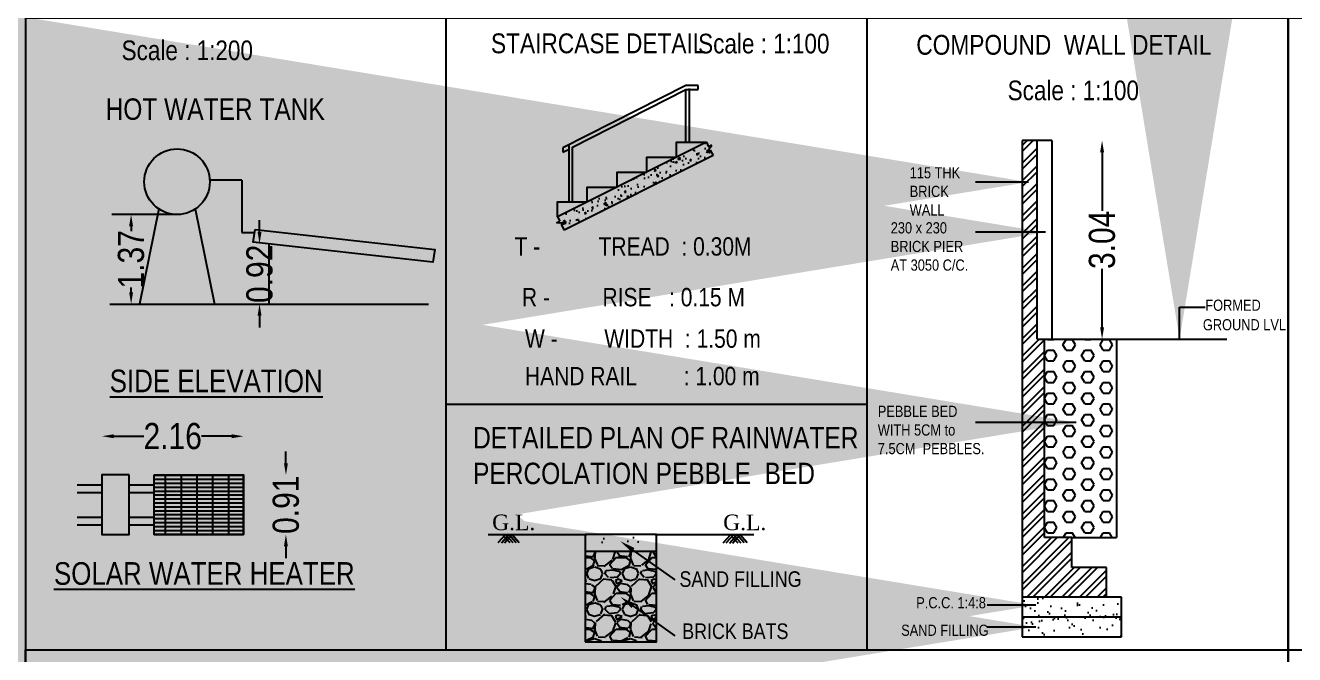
# Model space of a CAD drawing. Header units: metres. Extents: x -941 to 1333, y -28 to 1490.
# Drawn here: x 1038.56 to 1057.97, y 371.45 to 381.07 of the extents above; entities that cross this region are included whole.
import ezdxf
from ezdxf import colors
from ezdxf.entities.mleader import LeaderData, LeaderLine
from ezdxf.math import Vec2, Vec3

# ---------------------------------------------------------------- set-up
doc = ezdxf.new("R2010")
doc.units = ezdxf.units.M
doc.styles.add('RS1', font='romans.shx', dxfattribs={"width": 0.75})
doc.styles.get("Standard").update_dxf_attribs({"font": 'arial.ttf'})
doc.styles.add('style2A', font='swissc.ttf')
doc.styles.add('style3', font='swissc.ttf')
doc.dimstyles.new('Copy of APP', dxfattribs={"dimscale": 0, "dimtxt": 7.999999999999997, "dimasz": 4.499999999999999, "dimexe": 8.999999999999998, "dimexo": 8.999999999999998, "dimgap": 1.999999999999999, "dimtad": 0, "dimtih": 1, "dimtoh": 1, "dimzin": 4, "dimdsep": 46, "dimlunit": 4, "dimtxsty": 'style3', "dimblk": 'OPEN90', "dimblk1": 'OPEN90', "dimblk2": 'OBLIQUE', "dimcen": 0.09, "dimse1": 1, "dimse2": 1, "dimclrd": 4, "dimclre": 4, "dimclrt": 2, "dimadec": 0, "dimazin": 0, "dimtfac": 1, "dimtmove": 0, "dimatfit": 3, "dimfxl": 0, "dimtolj": 1, "dimtzin": 0, "dimarcsym": 0})
doc.dimstyles.new('DIM-50', dxfattribs={"dimscale": 0.5, "dimtxt": 200, "dimasz": 100, "dimexe": 25, "dimexo": 25, "dimgap": 35, "dimtad": 1, "dimdec": 0, "dimrnd": 5, "dimzin": 0, "dimdsep": 46, "dimtxsty": 'RS1', "dimblk": 'ARCHTICK', "dimcen": 100, "dimdle": 25, "dimclrd": 8, "dimclre": 8, "dimclrt": 4, "dimadec": 0, "dimazin": 0, "dimtfac": 0.5, "dimtdec": 0, "dimtmove": 1, "dimatfit": 0, "dimfxl": 0, "dimfrac": 1, "dimtolj": 1, "dimtzin": 0, "dimarcsym": 0})
doc.dimstyles.get("Standard").update_dxf_attribs({"dimtxt": 0.4, "dimasz": 0.18, "dimexe": 0.18, "dimexo": 0.0625, "dimgap": 0, "dimtad": 0, "dimzin": 0, "dimdsep": 46, "dimtxsty": 'style2A', "dimcen": 0.09, "dimse1": 1, "dimse2": 1, "dimadec": 0, "dimazin": 0, "dimtfac": 1, "dimtofl": 0, "dimtmove": 0, "dimatfit": 3, "dimfxl": 0, "dimtolj": 1, "dimtzin": 0, "dimarcsym": 0})

# ---------------------------------------------------------------- blocks, each defined once
blk = doc.blocks.new('_Oblique')
at = {"color": 0, "linetype": 'ByBlock', "lineweight": -2}
blk.add_line((-0.5, -0.5), (0.5, 0.5), dxfattribs=at)
blk = doc.blocks.new('_Open90')
at = {"color": 0, "linetype": 'ByBlock'}
for p, q in [((-0.5, 0.5), (0, 0)), ((0, 0), (-1, 0)), ((0, 0), (-0.5, -0.5))]:
    blk.add_line(p, q, dxfattribs=at)
blk = doc.blocks.new('_ArchTick')
at = {"color": 0, "linetype": 'ByBlock', "const_width": 0.15}
blk.add_lwpolyline([(-0.5, -0.5), (0.5, 0.5)], dxfattribs=at)
blk = doc.blocks.new('*D806')
at = {"color": 0, "lineweight": -2}
for p, q in [((1055.023143341689, 379.125709633493), (1055.023143341689, 378.2290310822747)), ((1055.023143341689, 376.4497551284591), (1055.023143341689, 377.3464336796773))]:
    blk.add_line(p, q, dxfattribs=at)
at = {"color": 0}
for points in [[(1054.99314334169, 379.125709633493), (1055.05314334169, 379.125709633493), (1055.023143341689, 379.3057096334929)], [(1054.99314334169, 376.4497551284591), (1055.05314334169, 376.4497551284591), (1055.023143341689, 376.2697551284591)]]:
    blk.add_solid(points, dxfattribs=at)
at = {"layer": 'Defpoints', "color": 0}
for p in [(1054.255989372104, 379.3057096334929), (1055.023143341689, 379.3057096334929), (1054.255989372104, 376.2697551284591)]:
    blk.add_point(p, dxfattribs=at)
at = {"color": 0, "insert": (1055.023143341689, 377.7877323809757), "char_height": 0.4, "attachment_point": 5, "rotation": 90, "style": 'style2A'}
blk.add_mtext('\\A1;3.04', dxfattribs=at)
blk = doc.blocks.new('*D799')
at = {"color": 0, "lineweight": -2}
for p, q in [((1040.174175999716, 377.9942814050202), (1040.174175999716, 377.9219424306298)), ((1040.174175999716, 376.9857073523434), (1040.174175999716, 377.0580463267337))]:
    blk.add_line(p, q, dxfattribs=at)
at = {"color": 0}
for points in [[(1040.144175999716, 377.9942814050202), (1040.204175999716, 377.9942814050202), (1040.174175999716, 378.1742814050202)], [(1040.144175999716, 376.9857073523434), (1040.204175999716, 376.9857073523434), (1040.174175999716, 376.8057073523433)]]:
    blk.add_solid(points, dxfattribs=at)
at = {"layer": 'Defpoints', "color": 0}
for p in [(1040.298379885938, 378.1742814050202), (1040.174175999716, 376.8057073523433), (1040.298379885938, 376.8057073523433)]:
    blk.add_point(p, dxfattribs=at)
at = {"color": 0, "insert": (1040.174175999715, 377.4899943786814), "char_height": 0.4, "attachment_point": 5, "rotation": 90, "style": 'style2A'}
blk.add_mtext('\\A1;1.37', dxfattribs=at)
blk = doc.blocks.new('*D852')
at = {"color": 0, "lineweight": -2}
for p, q in [((1042.138848972773, 377.9097578976877), (1042.138848972773, 378.0897578976877)), ((1042.138848972773, 376.6257073523433), (1042.138848972773, 376.4457073523433))]:
    blk.add_line(p, q, dxfattribs=at)
at = {"color": 0}
for points in [[(1042.108848972773, 377.9097578976877), (1042.168848972773, 377.9097578976877), (1042.138848972773, 377.7297578976877)], [(1042.108848972773, 376.6257073523433), (1042.168848972773, 376.6257073523433), (1042.138848972773, 376.8057073523433)]]:
    blk.add_solid(points, dxfattribs=at)
at = {"layer": 'Defpoints', "color": 0}
for p in [(1042.286204676043, 377.7297578976877), (1042.138848972773, 376.8057073523433), (1042.286204676043, 376.8057073523433)]:
    blk.add_point(p, dxfattribs=at)
at = {"color": 0, "insert": (1042.138848972772, 377.2677326250152), "char_height": 0.4, "attachment_point": 5, "rotation": 90, "style": 'style2A'}
blk.add_mtext('\\A1;0.92', dxfattribs=at)
blk = doc.blocks.new('*D851')
at = {"color": 0, "lineweight": -2}
for p, q in [((1039.908967887443, 374.7843209039809), (1040.369747424472, 374.7843209039809)), ((1041.712085403059, 374.7843209039809), (1041.25130586603, 374.7843209039809))]:
    blk.add_line(p, q, dxfattribs=at)
at = {"color": 0}
for points in [[(1039.908967887443, 374.8143209039808), (1039.908967887443, 374.7543209039808), (1039.728967887443, 374.7843209039809)], [(1041.712085403059, 374.8143209039808), (1041.712085403059, 374.7543209039808), (1041.892085403059, 374.7843209039809)]]:
    blk.add_solid(points, dxfattribs=at)
at = {"layer": 'Defpoints', "color": 0}
for p in [(1041.892085403059, 374.7843209039809), (1039.728967887443, 374.192239765636), (1041.892085403059, 374.192239765636)]:
    blk.add_point(p, dxfattribs=at)
at = {"color": 0, "insert": (1040.810526645251, 374.7843209039809), "char_height": 0.4, "attachment_point": 5, "style": 'style2A'}
blk.add_mtext('\\A1;2.16', dxfattribs=at)
blk = doc.blocks.new('*D850')
at = {"color": 0, "lineweight": -2}
for p, q in [((1042.542039463296, 374.3722397656362), (1042.542039463296, 374.5522397656362)), ((1042.542039463296, 373.1014534432707), (1042.542039463296, 372.9214534432707))]:
    blk.add_line(p, q, dxfattribs=at)
at = {"color": 0}
for points in [[(1042.512039463296, 374.3722397656362), (1042.572039463296, 374.3722397656362), (1042.542039463296, 374.1922397656361)], [(1042.512039463296, 373.1014534432707), (1042.572039463296, 373.1014534432707), (1042.542039463296, 373.2814534432707)]]:
    blk.add_solid(points, dxfattribs=at)
at = {"layer": 'Defpoints', "color": 0}
for p in [(1041.89208540306, 374.1922397656361), (1041.89208540306, 373.2814534432707), (1042.542039463296, 373.2814534432707)]:
    blk.add_point(p, dxfattribs=at)
at = {"color": 0, "insert": (1042.542039463296, 373.736846604453), "char_height": 0.4, "attachment_point": 5, "rotation": 90, "style": 'style2A'}
blk.add_mtext('\\A1;0.91', dxfattribs=at)

msp = doc.modelspace()

# ---------------------------------------------------------------- hatches: boundary and pattern name
at = {"ltscale": 0.05}
h = msp.add_hatch(dxfattribs=at)
h.set_pattern_fill('AR-CONC', color=256, scale=0.0015179772039424)
h.set_pattern_definition([(50, (-2615.494864307835, -1566.586962345717), (0.2765521744437194, -0.0241951684997424), [0.0289174657351021, -0.3180921230861224]), (355, (-2615.494864307835, -1566.586962345717), (-0.0534987103120375, 0.2900199357299996), [0.0231339725880817, -0.2544745852256413]), (100.4514446999999, (-2615.471818367299, -1566.588978604252), (0.2230534634020187, 0.2658247554083466), [0.0245760642900263, -0.2703369315473195]), (46.18419999999995, (-2615.494864307835, -1566.509849103757), (0.4114918045408132, -0.0638192954025492), [0.0433761986026531, -0.4771381846291839]), (96.63555760999981, (-2615.460573354596, -1566.515167336891), (0.3603740636118589, 0.3755872167991443), [0.0368641115237328, -0.40550576354816]), (351.1841511700001, (-2615.494864307835, -1566.509849103757), (0.3603740636323121, 0.3755872167806422), [0.0347009088951331, -0.3817101407640181]), (21, (-2615.456307686855, -1566.529127414246), (0.2301471897361414, -0.155236239604647), [0.0289174657351021, -0.3180921230861224]), (326, (-2615.456307686855, -1566.529127414246), (0.0938140701891281, 0.2795931338141892), [0.0231339725880817, -0.254473698468898]), (71.45144499999998, (-2615.437128754385, -1566.542063767625), (0.3239612594120968, 0.124356895652643), [0.0245760642900263, -0.270336465528318]), (37.50000000000001, (-2615.494864307835, -1566.586962345717), (0.0046884293264206, 0.1283526214879068), [0, -0.251389168790487, 0, -0.2583293605669115, 0, -0.2554376139934014]), (7.499999999999999, (-2615.494864307835, -1566.586962345717), (0.1014307244657664, 0.1520718288517479), [0, -0.1472862921441198, 0, -0.2456056756434666, 0, -0.0973554679748436]), (327.5, (-2615.580845572621, -1566.586962345717), (0.2058234325322885, -0.008696102788100001), [0, -0.0963915524503402, 0, -0.3007416436450613, 0, -0.3990610271444082]), (317.5, (-2615.6194021936, -1566.586962345717), (0.2248567205826189, 0.0385968337648445), [0, -0.1253090181854422, 0, -0.1997232966771047, 0, -0.2833911642040001])])
h.paths.add_polyline_path([(1049.073806506213, 379.0747184295571), (1049.031046526459, 379.1602383890654), (1048.974047303723, 379.1173647845483), (1049.057215009778, 379.2349457157355), (1049.006397292454, 379.2095368570737), (1048.971977499722, 379.2783764425353), (1046.695021405265, 378.1398983953072), (1046.729157534739, 378.0709155417465), (1046.678235340346, 378.0457167201373), (1046.822182906816, 378.0411079441502), (1046.753603010972, 378.0215157201188), (1046.796009524234, 377.9358199385671)])
h = msp.add_hatch()
h.set_pattern_fill('ANSI32', color=256, scale=0.5059924175057754, style=0)
h.set_pattern_definition([(45, (-743.0005745505342, 1538.492814248187), (-0.1341715011177407, 0.1341715011177407), []), (45, (-742.9111268835088, 1538.492814248187), (-0.1341715011177407, 0.1341715011177407), [])])
h.paths.add_polyline_path([(1054.142141077638, 376.2697551284589), (1054.02829278388, 376.2697551284589), (1054.02829278388, 379.3057096334929), (1053.800596195651, 379.3057096334929), (1053.800596195651, 372.3230142719147), (1055.090876860143, 372.3230142719147), (1055.090876860143, 372.7784074476383), (1054.559584823777, 372.7784074476383), (1054.559584823777, 373.2338006234253), (1054.142141077638, 373.2338006234253)])
h = msp.add_hatch()
h.set_pattern_fill('HEX', color=256, scale=0.7589886262586634, style=0)
h.set_pattern_definition([(0, (5064.494394174466, -15423.337391903), (0, 0.164325857921766), [0.09487357828233302, -0.1897471565646658]), (119.9999999999997, (5064.494394174466, -15423.337391903), (-0.1423103674589217, -0.082162928960883), [0.0948735782823322, -0.1897471565646642]), (59.99999999999999, (5064.589267752547, -15423.337391903), (-0.1423103674589217, 0.082162928960883), [0.09487357828233302, -0.1897471565646657])])
h.paths.add_polyline_path([(1054.142141077638, 376.2697551284589), (1054.142141077638, 373.2338006234025), (1054.559584823777, 373.2338006234025), (1055.242674586687, 373.2338006234025), (1055.242674586687, 376.2697551284589)])
h = msp.add_hatch()
h.set_pattern_fill('GRATE', color=256, scale=0.0758988601971182)
h.set_pattern_definition([(0, (-1327.155867214195, -643.4058457073829), (0, 0.0602447202814627), []), (90, (-1327.155867214195, -643.4058457073829), (-0.2409788811258503, 0), [])])
h.paths.add_polyline_path([(1040.525905919509, 374.192239765636), (1040.525905919509, 373.2814534432705), (1041.892085403059, 373.2814534432705), (1041.892085403059, 374.192239765636)])
h = msp.add_hatch()
h.set_pattern_fill('AR-SAND', color=256, scale=0.0155816850800335)
h.set_pattern_definition([(37.50000000000001, (1252.438339333725, 203.4661761580948), (-0.0249311837722214, 0.7625882938065497), [0, -0.6015776975699328, 0, -0.6728171617558463, 0, -0.6431340516783824]), (7.499999999999998, (1252.438339333725, 203.4661761580948), (0.7004330233999082, 1.116934297451942), [0, -0.3245353368469373, 0, -0.5422114774150053, 0, -0.2077817705422465]), (327.5, (1251.951536328456, 203.4661761580948), (1.232499401381162, 0.0022393759062948), [0, -0.1978874005164252, 0, -0.7123946418591312, 0, -0.930070782427198]), (317.5, (1251.951536328456, 203.4661761580948), (1.189749618325087, 0.3473614510098926), [0, -0.0989437002582127, 0, -0.4670142652187633, 0, -0.5342959813943481])])
h.paths.add_polyline_path([(1048.21100042829, 373.2834753250464), (1047.116800524028, 373.2834753250464), (1047.116800524028, 373.0259641923209), (1048.21100042829, 373.0259641923209)])
h = msp.add_hatch()
h.set_pattern_fill('GRAVEL', color=256, scale=0.5470999521299725)
h.set_pattern_definition([(228.012787504, (936.5931537407307, 331.6481175900859), (-4.376799617039814, -4.923899569169745), [0.0736046391597579, -7.286872432968893]), (184.969740728, (936.5439147450386, 331.5934075948738), (6.565199425559656, 0.5470999521299911), [0.1263078717483426, -12.50447534275519]), (132.510447078, (936.4180817560381, 331.5824655958343), (5.470999521299789, -6.018099473429606), [0.0890613070073338, -8.817080661851213]), (267.273689006, (936.2047127747176, 331.4456906078001), (0.5470999521299857, 10.94199904259944), [0.1150211997358976, -11.38709660822928]), (292.833654178, (936.1992417751961, 331.3307996178535), (-2.735499760649854, 6.565199425559678), [0.112787390631351, -11.16596706137952]), (357.273689006, (936.2430097713586, 331.2268506269473), (-10.94199904259946, 0.5470999521299859), [0.1150211997358977, -11.38709660822929]), (37.69424046669996, (936.3579007613204, 331.2213796274249), (-7.112299377689638, -5.470999521299706), [0.1521096525907442, -15.05884332349668]), (72.25532837489999, (936.4782627507733, 331.3143866192821), (3.829699664909819, 12.03619894685937), [0.1436071722346894, -14.21711524694041]), (121.429565615, (936.5220307469503, 331.4511616073168), (-4.37679961703979, 7.112299377689623), [0.1154107349018175, -11.42567539861154]), (175.236358309, (936.4618497522193, 331.5496395987014), (6.018099473429682, -0.5470999521299929), [0.1317591756713655, -6.456196641954433]), (222.3974377979999, (936.330545763696, 331.5605815977467), (-6.565199425559645, -6.018099473429675), [0.1703931858909758, -16.86893798912878]), (138.814074834, (936.7463417273258, 331.4402196082834), (-3.829699664909825, 3.282599712779826), [0.0581572720113667, -5.757594993270238]), (171.46923439, (936.702573731152, 331.4785166049242), (7.112299377689638, -1.094199904259939), [0.1106438530189092, -10.95376793734918]), (225, (936.5931537407307, 331.4949296034892), (0, -0.5470999521299352), [0.0773714223301729, -0.6963447499457089]), (203.198590514, (936.5548567440738, 331.5605815977467), (2.735499760649854, 1.09419990425993), [0.0416660381543145, -4.124923063496555]), (291.801409486, (936.5165597474327, 331.5441685991771), (-0.5470999521297997, 1.641299856389968), [0.0589243061442544, -2.887299102051035]), (30.96375653209998, (936.5384437455217, 331.4894586039699), (1.641299856389945, 1.09419990425993), [0.0957036475261438, -3.094409855015877]), (161.565051177, (936.62050873834, 331.5386975996649), (1.094199904259951, -0.5470999521299591), [0.0692032200448706, -1.660878736454889]), (16.38954033399998, (936.1992417751961, 331.5441685991771), (5.470999521299709, 1.641299856389933), [0.0969461115174311, -9.597689739966343]), (70.3461759419, (936.2922487670546, 331.5715235967922), (-2.188399808520557, -6.018099473431546), [0.0813324259835937, -8.051893074035497]), (293.198590514, (936.62050873834, 331.6481175900859), (-1.094199904259927, 2.735499760649854), [0.0833315292086768, -4.083257572442183]), (343.610459666, (936.6533347354688, 331.5715235967922), (-5.470999521299709, 1.641299856389933), [0.0969461115174285, -9.597689739965867]), (339.44395478, (936.1992417751961, 331.204966628861), (-2.735499760649874, 1.094199904259957), [0.0934884398199672, -4.580935600241403]), (294.775140569, (936.286777767536, 331.1721406317371), (-2.735499760649858, 6.018099473429682), [0.0783326769460653, -7.754946541377727]), (66.80140948639998, (936.6259797378592, 331.1010176379567), (1.094199904259934, 2.735499760649842), [0.0833315292086768, -4.083257572442191]), (17.35402463629997, (936.6588057349884, 331.1776116312537), (-7.112299377689627, -2.188399808519863), [0.0917109120754996, -9.079355464927326]), (69.44395478040002, (936.3579007613204, 331.1010176379567), (-1.094199904259947, -2.735499760649826), [0.0467442199099836, -4.627679820151382]), (101.3099324739998, (936.5931537407307, 331.1010176379567), (-0.5470999521299528, 2.188399808519891), [0.0278966265591073, -2.761776705237299]), (165.963756532, (936.5876827412137, 331.1283726355646), (1.641299856389889, -0.5470999521299725), [0.1127873906313546, -2.142963499770901]), (186.009005957, (936.4782627507733, 331.1557276331629), (5.47099952129975, 0.5470999521299627), [0.1045234458544313, -10.34780646338233]), (303.690067526, (936.5384437455217, 331.4402196082834), (-0.5470999521299656, 1.094199904259935), [0.0789038492960869, -1.893693080912365]), (353.157226587, (936.582211741681, 331.3745676140229), (9.30069918620954, -1.094199904259969), [0.1377564853466145, -13.63786831832278]), (60.94539590089997, (936.71898672972, 331.3581546154609), (-2.188399808519871, -3.829699664909788), [0.0563272226714929, -5.576411534610342]), (90, (936.7463417273258, 331.4073936111487), (-0.5470999521299725, 0.5470999521299721), [0.0328259971277984, -0.5142739550021737]), (120.2564371639999, (936.4673207517524, 331.1721406317371), (2.188399808519891, -3.829699664909806), [0.0760053137497043, -7.524550127846598]), (48.01278750419999, (936.4290237550767, 331.2377926259852), (4.376799617039773, 4.923899569169726), [0.147209278319516, -7.213267793809147]), (0, (936.5275017464822, 331.3472126164155), (0.5470999521299725, 0.5470999521299721), [0.1422459875537928, -0.4048539645761799]), (325.3048464690001, (936.6697477340233, 331.3472126164155), (5.470999521299797, -3.829699664909703), [0.0865041618310761, -8.563905620667738]), (254.0546040990001, (936.7408707278059, 331.2979736207202), (-0.5470999521299931, -2.188399808519883), [0.0796588472300283, -3.903288924696267]), (207.645975364, (936.71898672972, 331.2213796274249), (-10.39489909046945, -5.470999521299743), [0.1296982501516919, -12.84014820162972]), (175.42607874, (936.6040957397856, 331.1611986326913), (-7.112299377689612, 0.5470999521299725), [0.1372121208942451, -13.58398487293136])])
h.paths.add_polyline_path([(1048.21100042829, 373.0259641923209), (1047.116800524028, 373.0259641923209), (1047.116800524028, 371.6421754686593), (1048.21100042829, 371.6421754686593)])
h = msp.add_hatch()
h.set_pattern_fill('AR-SAND', color=256, scale=0.1517977252517327, style=0)
h.set_pattern_definition([(37.50000000000001, (1133.052912617364, 260.8609684189051), (-0.0095622484670063, 0.2924874650971673), [0, -0.2307325423826336, 0, -0.2580561329279454, 0, -0.2466713035340655]), (7.499999999999999, (1133.052912617364, 260.8609684189051), (0.268648078063147, 0.4283953530300025), [0, -0.1244741347064207, 0, -0.2079628835948736, 0, -0.0796938057571597]), (327.5, (1132.866201415413, 260.8609684189051), (0.4727196507250726, 0.0008590314539889), [0, -0.0758988626258665, 0, -0.2732359054531188, 0, -0.3567246543415718]), (317.5, (1132.866201415413, 260.8609684189051), (0.4563231803927888, 0.1332291542660482), [0, -0.0379494313129332, 0, -0.1791213157970444, 0, -0.2049269290898392])])
h.paths.add_polyline_path([(1055.318573449782, 372.3230142719147), (1053.800596195651, 372.3230142719147), (1053.800596195651, 372.0194188214114), (1055.318573449782, 372.0194188214114)])
h = msp.add_hatch()
h.set_pattern_fill('AR-SAND', color=256, scale=0.1517977252517327, style=0)
h.set_pattern_definition([(37.50000000000001, (1108.476304105199, 245.4908015417509), (-0.0095622484670063, 0.2924874650971673), [0, -0.2307325423826336, 0, -0.2580561329279454, 0, -0.2466713035340655]), (7.499999999999999, (1108.476304105199, 245.4908015417509), (0.268648078063147, 0.4283953530300025), [0, -0.1244741347064207, 0, -0.2079628835948736, 0, -0.0796938057571597]), (327.5, (1108.289592903251, 245.4908015417509), (0.4727196507250726, 0.0008590314539889), [0, -0.0758988626258665, 0, -0.2732359054531188, 0, -0.3567246543415718]), (317.5, (1108.289592903251, 245.4908015417509), (0.4563231803927888, 0.1332291542660482), [0, -0.0379494313129332, 0, -0.1791213157970444, 0, -0.2049269290898392])])
h.paths.add_polyline_path([(1055.318573449782, 371.7158233708745), (1055.318573449782, 372.0194188214114), (1054.478305098735, 372.0194188214114), (1054.478305098735, 371.7158233708745)])
h.paths.add_polyline_path([(1054.478305098735, 372.0194188214114), (1053.800596195651, 372.0194188214114), (1053.800596195651, 371.7158233708745), (1054.478305098735, 371.7158233708745)])

# ---------------------------------------------------------------- linework, layer by layer
for p, q in [((1044.994114043704, 371.5192655833247), (1044.994114043704, 381.1780778716902)), ((1051.430766498582, 371.5192655833247), (1051.430766498582, 381.1780778716902)), ((1048.659213610295, 379.2783764425353), (1048.659213610295, 380.0869596360243)), ((1048.713923605527, 379.2783764425353), (1048.713923605527, 380.0990263707289)), ((1053.800596195651, 379.3057096334929), (1053.800596195651, 371.7158233708745)), ((1054.02829278388, 379.3057096334929), (1053.800596195651, 379.3057096334929)), ((1054.02829278388, 376.2697551284589), (1054.02829278388, 379.3057096334929)), ((1054.255989372104, 379.3057096334929), (1054.02829278388, 379.3057096334929)), ((1054.255989372104, 379.3057096334929), (1054.255989372104, 376.2697551284589)), ((1046.871815455249, 378.3673486509674), (1046.871815455249, 379.2427085743772)), ((1046.926525450463, 378.3673486509674), (1046.926525450463, 379.2038172520685)), ((1041.867648435703, 378.6974155839828), (1041.377594039474, 378.6974155839828)), ((1041.867648435703, 378.6974155839828), (1041.867648435703, 378.0154229587104)), ((1040.876867147908, 378.17428140502), (1039.879249727071, 378.17428140502)), ((1040.597819080131, 378.2591464848662), (1040.303214372089, 376.8057073523432)), ((1041.15591521569, 378.2591464848662), (1041.450519923729, 376.8057073523432)), ((1041.867648435703, 378.0154229587104), (1041.867648435703, 377.9015746684133)), ((1041.867648435703, 377.9015746684133), (1042.054921054184, 377.9015746684133)), ((1042.286204676042, 376.8057073523432), (1042.286204676042, 377.7297578976875)), ((1039.85027673639, 376.8057073523432), (1044.722132615692, 376.8057073523432)), ((1054.02829278388, 376.2697551284589), (1056.931746274617, 376.2697551284589)), ((1054.142141077638, 373.2338006234253), (1054.142141077638, 376.2697551284589)), ((1055.242674586687, 376.2697551284589), (1055.242674586687, 373.2338006234253)), ((1039.349473586456, 374.0423125541623), (1039.728967887443, 374.0423125541623)), ((1040.146411618525, 373.2814534432705), (1040.146411618525, 374.192239765636)), ((1040.146411618525, 374.0423125541623), (1040.525905919509, 374.0423125541623)), ((1040.525905919509, 373.2814534432705), (1040.525905919509, 374.192239765636)), ((1041.892085403059, 373.2814534432705), (1041.892085403059, 374.192239765636)), ((1039.349473586456, 373.9265937549461), (1039.728967887443, 373.9265937549461)), ((1040.146411618525, 373.9265937549461), (1040.525905919509, 373.9265937549461)), ((1045.634925519432, 373.2834753250402), (1047.144859537645, 373.2834753250402)), ((1045.789060563609, 373.1591806928855), (1045.904131698152, 373.2893688733214)), ((1045.836269240722, 373.1532871446015), (1045.951340375266, 373.2834753250402)), ((1045.969043629189, 373.1532871446015), (1045.853972494647, 373.2834753250402)), ((1045.883477917838, 373.1532871446015), (1045.998549052383, 373.2834753250402)), ((1046.016252306318, 373.1532871446015), (1045.901181171746, 373.2834753250402)), ((1046.063460983418, 373.1532871446015), (1045.948389848877, 373.2834753250402)), ((1046.110669660549, 373.1532871446015), (1045.995598525976, 373.2834753250402)), ((1048.187791659679, 373.2834753250402), (1047.14000929264, 373.2834753250402)), ((1048.187791659679, 373.2834753250402), (1049.697725677863, 373.2834753250402)), ((1049.229240592284, 373.1532871446015), (1049.344311726843, 373.2834753250402)), ((1049.276449269418, 373.1532871446015), (1049.391520403943, 373.2834753250402)), ((1049.323657946533, 373.1473935963192), (1049.438729081074, 373.2775817767518)), ((1049.456432334997, 373.1473935963192), (1049.341361200466, 373.2775817767518)), ((1049.370866623661, 373.1473935963192), (1049.485937758202, 373.2775817767518)), ((1049.503641012124, 373.1473935963192), (1049.38856987757, 373.2775817767518)), ((1049.550849689238, 373.1532871446015), (1049.435778554696, 373.2834753250402)), ((1049.598058366357, 373.1532871446015), (1049.482987231812, 373.2834753250402)), ((1054.559584823777, 373.2338006234253), (1054.142141077638, 373.2338006234253)), ((1054.559584823777, 373.2338006234253), (1055.242674586687, 373.2338006234253)), ((1054.559584823777, 372.7784074476383), (1054.559584823777, 373.2338006234253)), ((1047.116800524028, 373.0259641923132), (1048.21100042829, 373.0259641923132)), ((1055.090876860143, 372.7784074476383), (1054.559584823777, 372.7784074476383)), ((1055.090876860143, 372.3230142719147), (1055.090876860143, 372.7784074476383)), ((1055.318573449782, 372.3230142719147), (1053.800596195651, 372.3230142719147)), ((1055.318573449782, 371.7158233708745), (1055.318573449782, 372.3230142719147)), ((1055.318573449782, 372.0194188214114), (1053.800596195651, 372.0194188214114)), ((1053.800596195651, 371.7158233708745), (1055.318573449782, 371.7158233708745))]:
    msp.add_line(p, q)
for p, q in [((1048.656679737511, 380.1476787241819), (1046.774477354222, 379.1933557598512)), ((1046.926525450463, 379.2038172520685), (1048.659213610295, 380.0869596360243)), ((1048.846320111143, 380.1476787241819), (1048.656679737511, 380.1476787241819)), ((1048.659213610295, 380.0869596360243), (1048.846320111143, 380.0869596360243)), ((1048.846320111143, 380.0869596360243), (1048.846320111143, 380.1476787241819)), ((1048.971977499722, 379.2783764425353), (1046.695011693807, 378.1398935395784)), ((1048.971977499722, 379.2783764425353), (1049.006397292454, 379.2095368570737)), ((1046.774477354222, 379.1933557598512), (1046.774477354222, 379.126319107101)), ((1046.774477354222, 379.126319107101), (1046.871815455249, 379.1759318444572)), ((1048.974047303723, 379.1173647845483), (1049.057215009778, 379.2349457157355)), ((1049.031627195986, 379.1606751563504), (1048.974047303723, 379.1173647845483)), ((1049.057215009778, 379.2349457157355), (1049.006397292454, 379.2095368570737)), ((1049.031046526459, 379.1602383890654), (1049.073806506213, 379.0747184295571)), ((1049.073806506213, 379.0747184295571), (1046.796840700298, 377.9362355266003)), ((1046.695022266076, 378.139896655767), (1046.729157534739, 378.0709155417465)), ((1046.678235340346, 378.0457167201373), (1046.729157534739, 378.0709155417465)), ((1046.822182906816, 378.0411079441502), (1046.678235340346, 378.0457167201373)), ((1046.752904365377, 378.0213161277931), (1046.822182906816, 378.0411079441502)), ((1046.753603010972, 378.0215157201188), (1046.796009524234, 377.9358199385671)), ((1039.349473586456, 373.5470994539604), (1039.728967887443, 373.5470994539604)), ((1040.146411618525, 373.5470994539604), (1040.525905919509, 373.5470994539604)), ((1039.349473586456, 373.4313806547441), (1039.728967887443, 373.4313806547441)), ((1040.146411618525, 373.4313806547441), (1040.525905919509, 373.4313806547441))]:
    msp.add_line(p, q, dxfattribs=at)
for points in [[(1038.557461588822, 425.9633093029566), (1038.557461588822, 343.6829716111487)], [(1057.867418953462, 381.1780778716902), (1057.867418953462, 361.8604532949597)], [(1044.994114043704, 375.2748432119377), (1051.430766498582, 375.2748432119377)], [(1057.867418953462, 371.5192655833247), (1077.177376318098, 371.5192655833247)]]:
    msp.add_lwpolyline(points)
for points in [[(1057.867418953462, 381.1780778716902), (1038.557461588822, 381.1780778716902), (1038.557461588822, 371.5192655833247), (1057.867418953462, 371.5192655833247)], [(1057.867418953462, 381.1780778716902), (1038.557461588822, 381.1780778716902), (1038.557461588822, 361.8604532949597), (1057.867418953462, 361.8604532949597)], [(1077.177376318098, 381.1780778716902), (1057.867418953462, 381.1780778716902), (1057.867418953462, 361.8604532949597), (1077.177376318098, 361.8604532949597)], [(1042.069104932589, 377.9438397594593), (1044.817565604924, 377.6374030051461), (1044.789197848115, 377.4467910029737), (1042.040737175782, 377.7532277572859)], [(1040.146411618525, 374.192239765636), (1039.728967887443, 374.192239765636), (1039.728967887443, 373.2814534432705), (1040.146411618525, 373.2814534432705)], [(1040.525905919509, 374.192239765636), (1041.892085403059, 374.192239765636), (1041.892085403059, 373.2814534432705), (1040.525905919509, 373.2814534432705)], [(1047.116800524028, 371.6421754686503), (1048.21100042829, 371.6421754686503), (1048.21100042829, 373.2834753250402), (1047.116800524028, 373.2834753250402)], [(1038.557461588822, 371.5192655833247), (1057.867418953462, 371.5192655833247), (1057.867418953462, 361.8604532949597), (1038.557461588822, 361.8604532949597)]]:
    msp.add_lwpolyline(points, close=True)
for points in [[(1048.51658433854, 379.0506798619442), (1048.51658433854, 379.2783764425353), (1048.971977499722, 379.2783764425353)], [(1048.061191177357, 378.8229832813527), (1048.061191177357, 379.0506798619442), (1048.51658433854, 379.0506798619442)], [(1047.605798016174, 378.5952867007615), (1047.605798016174, 378.8229832813527), (1048.061191177357, 378.8229832813527)], [(1047.15040485499, 378.3675901201701), (1047.15040485499, 378.5952867007615), (1047.605798016174, 378.5952867007615)], [(1046.695011693807, 378.1398935395784), (1046.695011693807, 378.3675901201701), (1047.15040485499, 378.3675901201701)]]:
    msp.add_lwpolyline(points, dxfattribs=at)
msp.add_circle((1040.876867147908, 378.6754881797042), 0.5012067746855858)

# ---------------------------------------------------------------- texts
at = {"style": 'style2A'}
for s, height, p in [('Scale : 1:200', 0.3002558533800226, (1040.029112618376, 380.5351598239457)), ('Scale : 1:100', 0.3002558533800226, (1048.846320111143, 380.6383441792252)), ('Scale : 1:100', 0.3002558533800226, (1053.579030672005, 379.9220919974154)), ('HOT WATER TANK', 0.3272153866807031, (1039.784143176901, 379.6222262101017)), ('T -          TREAD  : 0.30M', 0.2804703314406026, (1046.037454655239, 377.5465204214095)), ('R -         RISE   : 0.15 M', 0.2804703314406026, (1046.150890550627, 376.7709383693568)), ('W -        WIDTH  : 1.50 m', 0.2804703314406026, (1046.197768402711, 376.1367085089648)), ('%%USIDE ELEVATION', 0.3457891681822834, (1039.8468998773, 375.4572948680491)), ('HAND RAIL        : 1.00 m', 0.2804703314406026, (1046.197768402711, 375.5648186563048)), ('%%USOLAR WATER HEATER', 0.3457891681822834, (1038.994421829106, 372.5132578040574))]:
    msp.add_text(s, height=height, dxfattribs=at).set_placement(p)
at = {"linetype": 'Continuous', "style": 'style2A'}
for s, p in [('FORMED', (1056.602313575981, 376.7025269503998)), ('GROUND LVL.', (1056.564544246289, 376.4043289617021)), ('P.C.C. 1:4:8', (1052.181155422212, 372.1536228667247)), ('SAND FILLING', (1051.950910969903, 371.7325890587614))]:
    msp.add_text(s, height=0.1707724409081992, dxfattribs=at).set_placement(p)
at = {"attachment_point": 1, "style": 'style2A'}
for s, insert, char_height, width in [('STAIRCASE DETAIL', (1045.677813601098, 380.9433968377515), 0.3031531468701531, 3.110590462909482), ('115 THK BRICK WALL', (1052.081322958677, 378.8983297381316), 0.1707724409081992, 1.134195146499374), ('230 x 230 BRICK PIER AT 3050 C/C.', (1051.791351496793, 378.056613765624), 0.1707724409081992, 1.364789377443138), ('PEBBLE BED WITH 5CM to 7.5CM  PEBBLES.', (1051.593515011369, 375.2503542469585), 0.1707724409081992, 1.655965115752985), ('DETAILED PLAN OF RAINWATER PERCOLATION PEBBLE  BED', (1045.404392076046, 374.9248784429214), 0.3272153866807031, 6.971113455459106), ('{\\fRomantic|b0|i0|c2|p2;G.L.}', (1045.695455509711, 373.5866650932687), 0.2384286986301515, 2.768619379540174), ('{\\fRomantic|b0|i0|c2|p2;G.L.}', (1049.228882309782, 373.5866650932687), 0.2384286986301515, 2.768619379540174), ('SAND FILLING', (1048.560312041709, 372.7193042772341), 0.2384286986301515, 2.768619379540174), ('BRICK BATS', (1048.602651541786, 371.9225826404635), 0.2384286986301515, 2.768619379540174)]:
    msp.add_mtext(s, dxfattribs=dict(at, insert=insert, char_height=char_height, width=width))
at = {"insert": (1052.182149934903, 380.9210628660709), "char_height": 0.3031531468701531, "width": 5.903624474349638, "attachment_point": 1, "line_spacing_factor": 1.167157423858177, "style": 'style2A'}
msp.add_mtext('COMPOUND  WALL DETAIL', dxfattribs=at)

# ---------------------------------------------------------------- dimensions: what is measured, and where the dimension line sits
for base, p1, p2, picture, middle in [((1055.023143341689, 379.3057096334929), (1054.255989372104, 376.2697551284589), (1054.255989372104, 379.3057096334929), '*D806', (1055.023143341689, 377.7877323809757)), ((1040.174175999716, 376.8057073523433), (1040.298379885937, 378.17428140502), (1040.298379885937, 376.8057073523432), '*D799', (1040.174175999715, 377.4899943786814)), ((1042.542039463296, 373.2814534432707), (1041.892085403059, 374.192239765636), (1041.892085403059, 373.2814534432705), '*D850', (1042.542039463296, 373.736846604453))]:
    dim = msp.add_linear_dim(base=base, p1=p1, p2=p2, angle=90, dimstyle='Standard')
    dim.commit()
    dim.dimension.update_dxf_attribs({"geometry": picture, "text_midpoint": middle})
dim = msp.add_linear_dim(base=(1042.138848972773, 376.8057073523433), p1=(1042.286204676042, 377.7297578976875), p2=(1042.286204676042, 376.8057073523432), angle=90, dimstyle='Standard')
dim.commit()
dim.dimension.update_dxf_attribs({"geometry": '*D852', "text_midpoint": (1042.138848972772, 377.2677326250152), "dimtype": 160})
dim = msp.add_linear_dim(base=(1041.892085403059, 374.7843209039809), p1=(1039.728967887443, 374.192239765636), p2=(1041.892085403059, 374.192239765636), dimstyle='Standard')
dim.commit()
dim.dimension.update_dxf_attribs({"geometry": '*D851', "text_midpoint": (1040.810526645251, 374.7843209039809)})

# ---------------------------------------------------------------- leaders
at = {"ltscale": 15}
for points in [[(1053.896614917588, 378.6703883018959), (1053.088360995488, 378.6703883018959)], [(1054.157330711495, 377.9026604422095), (1053.088360995488, 377.9026604422095)], [(1056.20852802824, 376.2697551284589), (1056.20852802824, 376.7601997930718), (1056.601714324204, 376.7601997930718)], [(1054.626740075841, 374.99491403611), (1053.088360995488, 374.99491403611)], [(1054.008287675445, 372.2007715459131), (1053.264555134095, 372.2007715459131)], [(1054.008287675445, 371.8675950564884), (1053.264555134095, 371.8675950564884)]]:
    msp.add_leader(points, dimstyle='DIM-50', dxfattribs=at)
for points in [[(1043.065788299408, 370.2409782680665), (1043.322414768808, 370.5323452118), (1043.375143162673, 370.5335160878405)], [(1046.380140755235, 367.1265042539114), (1046.776558845684, 368.0038841083146), (1046.990173669474, 368.0038841083146)]]:
    msp.add_leader(points, dimstyle='Copy of APP', override={"dimscale": 1})
ml = msp.add_multileader_mtext('Standard')
ml.set_content('', color=256)
ml.set_leader_properties()
ml.build(insert=Vec2(0, 0))
ml.multileader.update_dxf_attribs({"dogleg_length": 0, "arrow_head_size": 0.2337252762005022})
ctx = ml.context
ctx.base_point, ctx.char_height, ctx.arrow_head_size, ctx.landing_gap_size, ctx.plane_origin = Vec3(1048.491367897412, 372.5873690319376), 6.232674032013387, 0.2337252762005022, 3.116337016006692, Vec3(1061.466585810746, 373.1787414280938)
notes = []
notes.append((ctx, [(0, (1, 1, 0), (1048.491367897412, 372.5873690319376), (1, 0), 0, [(0, [(1047.659073573317, 373.1787414280938)], 0, [])])]))
ctx.mtext.insert, ctx.mtext.flow_direction = Vec3(1051.607704913424, 375.7037060479444), 5
ml = msp.add_multileader_mtext('Standard')
ml.set_content('', color=256)
ml.set_leader_properties()
ml.build(insert=Vec2(0, 0))
ml.multileader.update_dxf_attribs({"dogleg_length": 0, "arrow_head_size": 0.2337252762005022})
ctx = ml.context
ctx.base_point, ctx.char_height, ctx.arrow_head_size, ctx.landing_gap_size, ctx.plane_origin = Vec3(1048.491367897412, 371.7348670955506), 6.232674032013387, 0.2337252762005022, 3.116337016006692, Vec3(1061.466585810746, 372.3262394917065)
notes.append((ctx, [(0, (1, 1, 0), (1048.491367897412, 371.7348670955506), (1, 0), 0, [(0, [(1047.659073573317, 372.3262394917065)], 0, [])])]))
ctx.mtext.insert, ctx.mtext.flow_direction = Vec3(1051.607704913424, 374.8512041115557), 5
for ctx, leaders in notes:
    for number, flags, end, landing, length, lines in leaders:
        leader = LeaderData()
        leader.index, (leader.has_last_leader_line, leader.has_dogleg_vector, leader.attachment_direction) = number, flags
        leader.last_leader_point, leader.dogleg_vector, leader.dogleg_length = Vec3(end), Vec3(landing), length
        for number, points, colour, breaks in lines:
            line = LeaderLine()
            line.index, line.vertices, line.color, line.breaks = number, Vec3.list(points), colors.encode_raw_color(colour), breaks
            leader.lines.append(line)
        ctx.leaders.append(leader)

doc.saveas('drawing.dxf')
